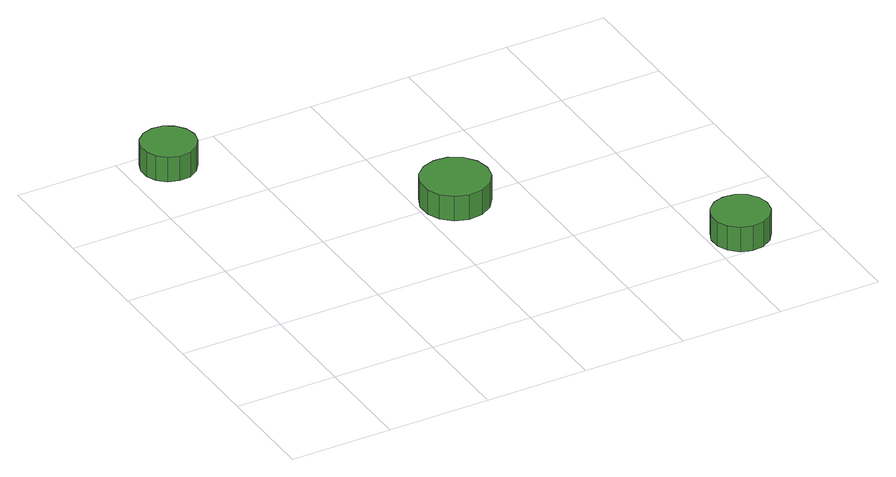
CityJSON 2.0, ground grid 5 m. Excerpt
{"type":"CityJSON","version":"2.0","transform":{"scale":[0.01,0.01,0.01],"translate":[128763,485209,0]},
"CityObjects":{
"tree1":{"type":"SolitaryVegetationObject","attributes":{"function":"something"},"geometry":[{"type":"MultiSurface","lod":"1","boundaries":[[[0,1,2,3,4,5,6,7,8,9,10,11,12,13,14]],[[15,16,17,18,19,20,21,22,23,24,25,26,27,28,29]],[[0,29,28,1]],[[1,28,27,2]],[[2,27,26,3]],[[3,26,25,4]],[[4,25,24,5]],[[5,24,23,6]],[[6,23,22,7]],[[7,22,21,8]],[[8,21,20,9]],[[9,20,19,10]],[[10,19,18,11]],[[11,18,17,12]],[[12,17,16,13]],[[13,16,15,14]],[[14,15,29,0]]]}]},
"tree2":{"type":"SolitaryVegetationObject","attributes":{"function":"something"},"geometry":[{"type":"MultiSurface","lod":"1","boundaries":[[[30,31,32,33,34,35,36,37,38,39,40,41,42,43,44]],[[45,46,47,48,49,50,51,52,53,54,55,56,57,58,59]],[[30,59,58,31]],[[31,58,57,32]],[[32,57,56,33]],[[33,56,55,34]],[[34,55,54,35]],[[35,54,53,36]],[[36,53,52,37]],[[37,52,51,38]],[[38,51,50,39]],[[39,50,49,40]],[[40,49,48,41]],[[41,48,47,42]],[[42,47,46,43]],[[43,46,45,44]],[[44,45,59,30]]]}]},
"tree3":{"type":"SolitaryVegetationObject","attributes":{"function":"something"},"geometry":[{"type":"MultiSurface","lod":"1","boundaries":[[[60,61,62,63,64,65,66,67,68,69,70,71,72,73,74]],[[75,76,77,78,79,80,81,82,83,84,85,86,87,88,89]],[[60,89,88,61]],[[61,88,87,62]],[[62,87,86,63]],[[63,86,85,64]],[[64,85,84,65]],[[65,84,83,66]],[[66,83,82,67]],[[67,82,81,68]],[[68,81,80,69]],[[69,80,79,70]],[[70,79,78,71]],[[71,78,77,72]],[[72,77,76,73]],[[73,76,75,74]],[[74,75,89,60]]]}]}
},
"vertices":[
[319,1851,166],[307,1905,166],[275,1949,166],[227,1977,166],[172,1982,166],[120,1965,166],[79,1929,166],[57,1878,166],[57,1823,166],[79,1773,166],[120,1736,166],[172,1719,166],[227,1725,166],[275,1753,166],[307,1797,166],[307,1797,37],[275,1753,37],[227,1725,37],[172,1719,37],[120,1736,37],[79,1773,37],[57,1823,37],[57,1878,37],[79,1929,37],[120,1965,37],[172,1982,37],[227,1977,37],[275,1949,37],[307,1905,37],[319,1851,37],
[1334,989,153],[1320,1056,153],[1280,1111,153],[1221,1146,153],[1152,1153,153],[1087,1132,153],[1036,1086,153],[1008,1023,153],[1008,955,153],[1036,892,153],[1087,846,153],[1152,825,153],[1221,832,153],[1280,866,153],[1320,922,153],[1320,922,24],[1280,866,24],[1221,832,24],[1152,825,24],[1087,846,24],[1036,892,24],[1008,955,24],[1008,1023,24],[1036,1086,24],[1087,1132,24],[1152,1153,24],[1221,1146,24],[1280,1111,24],[1320,1056,24],[1334,989,24],
[2291,138,140],[2279,194,140],[2245,241,140],[2196,269,140],[2139,275,140],[2084,258,140],[2041,219,140],[2018,167,140],[2018,109,140],[2041,57,140],[2084,18,140],[2139,1,140],[2196,7,140],[2245,35,140],[2279,82,140],[2279,82,11],[2245,35,11],[2196,7,11],[2139,1,11],[2084,18,11],[2041,57,11],[2018,109,11],[2018,167,11],[2041,219,11],[2084,258,11],[2139,275,11],[2196,269,11],[2245,241,11],[2279,194,11],[2291,138,11]
]}
